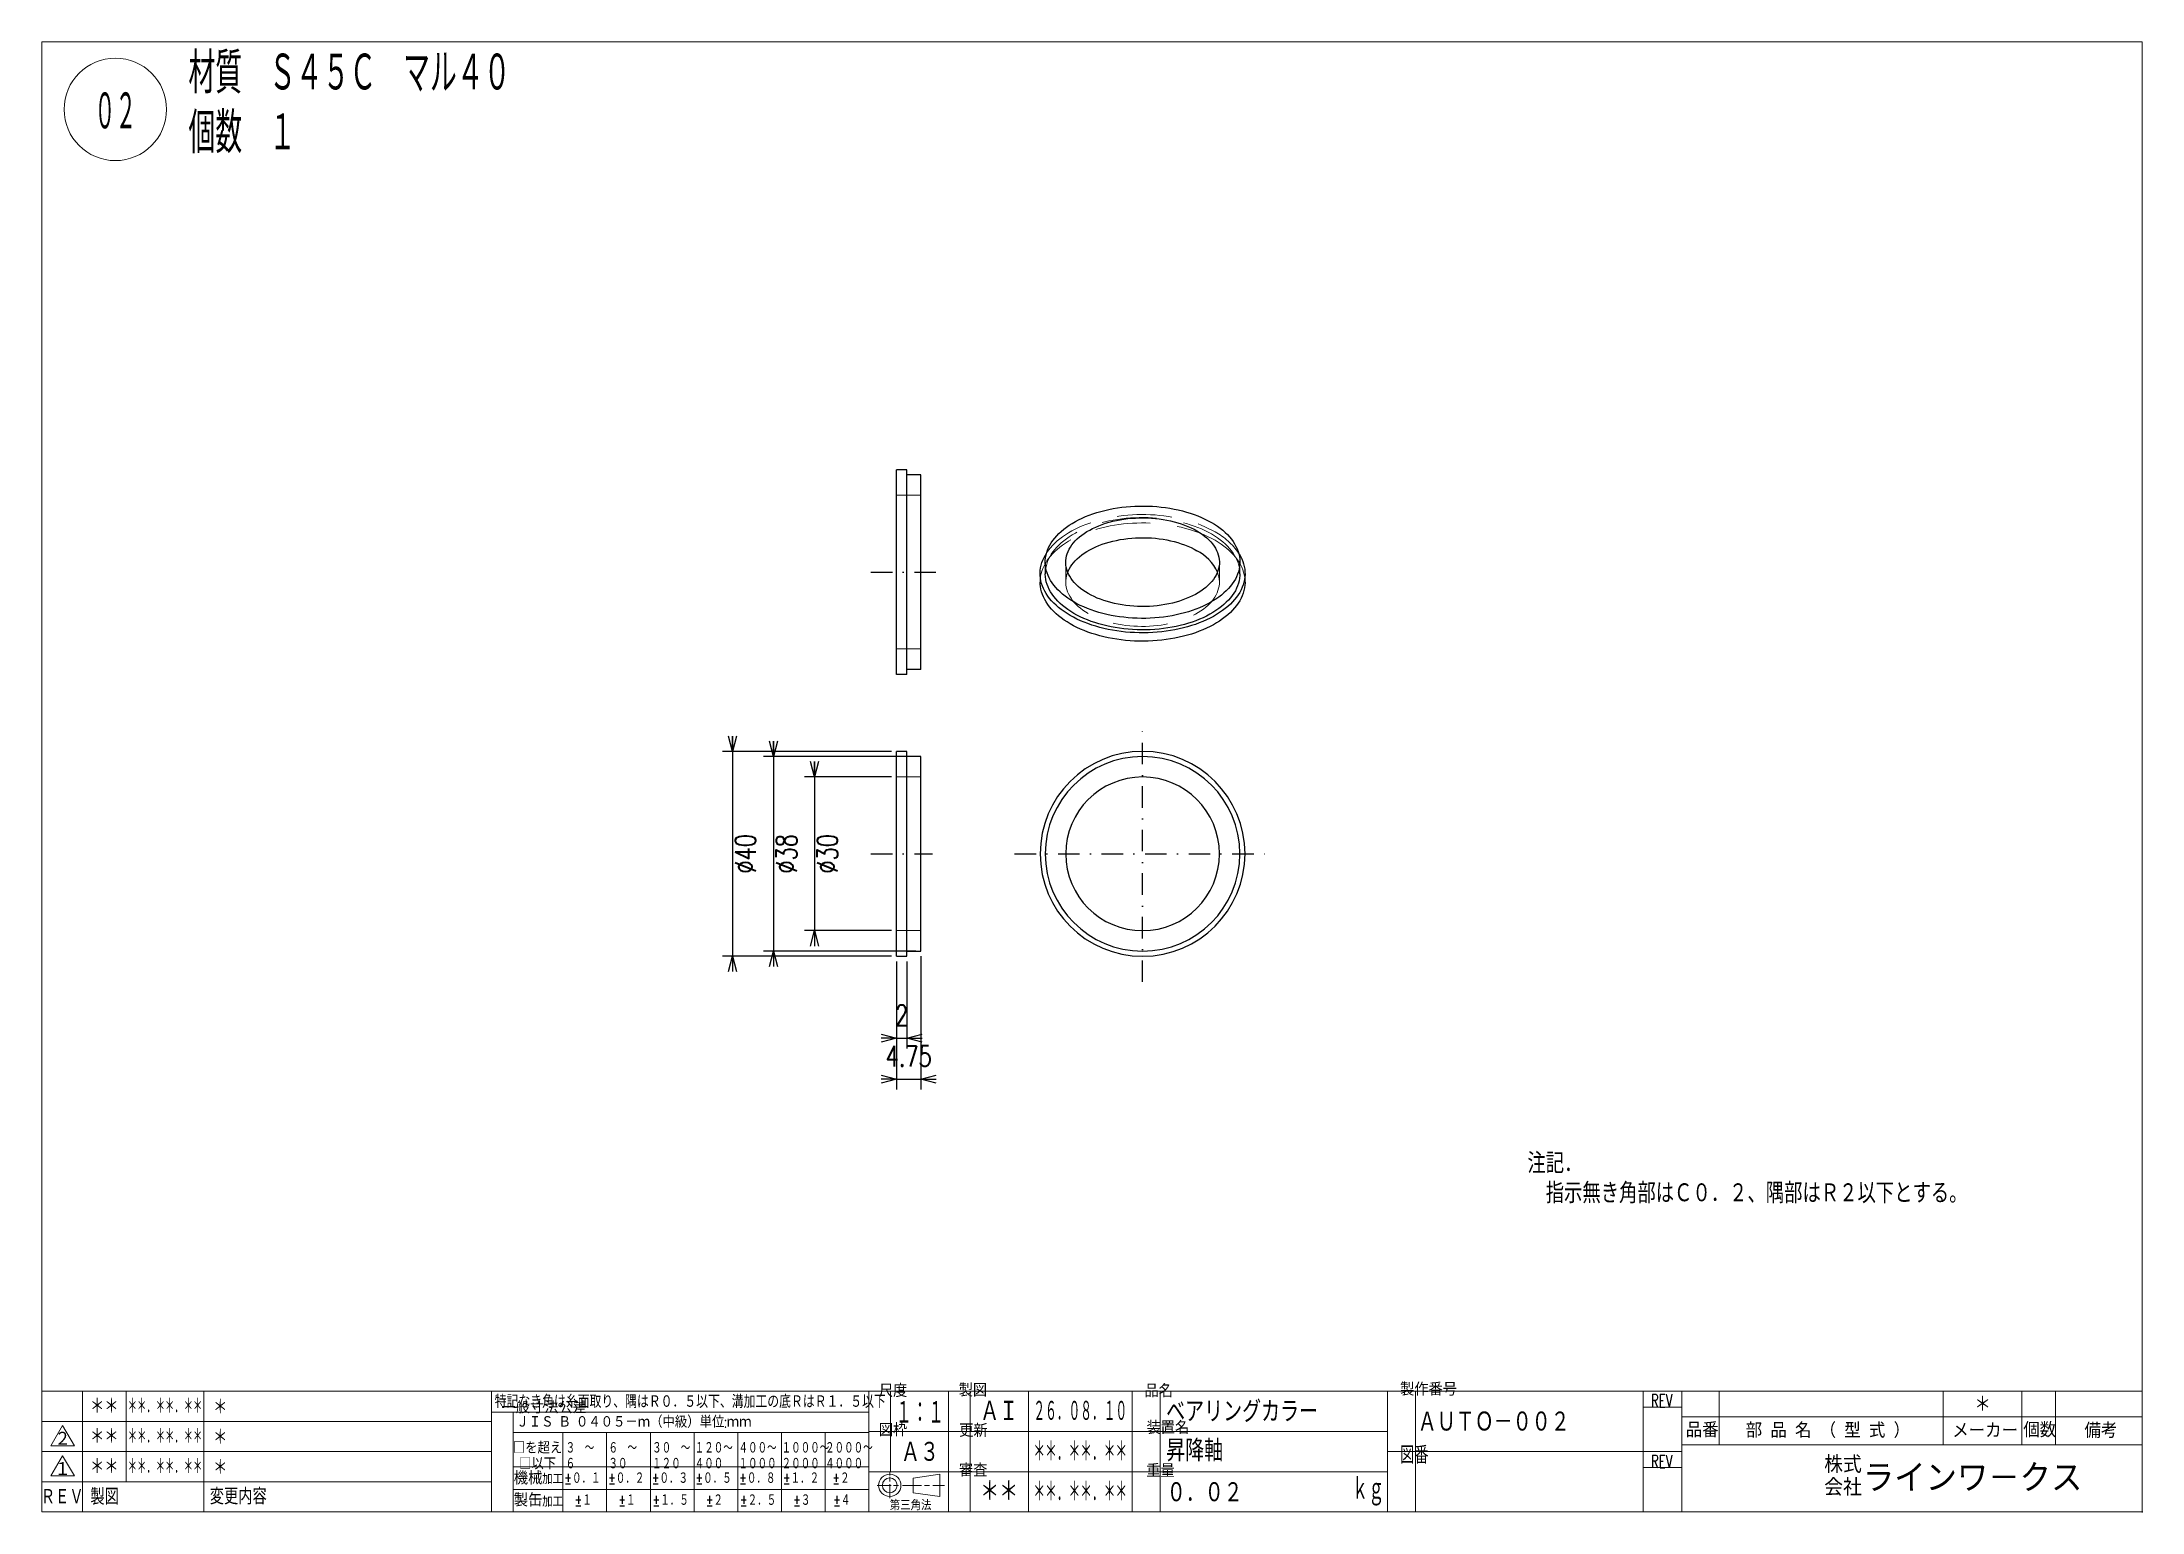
# Model space of a CAD drawing. Header units: millimetres. Extents: x 5 to 415, y 5 to 292.
import ezdxf

# ---------------------------------------------------------------- set-up
doc = ezdxf.new("R2010")
doc.units = ezdxf.units.MM
doc.header["$LTSCALE"] = 8.4
doc.linetypes.add('DASHDOT', pattern=[1, 0.5, -0.25, 0, -0.25])
doc.linetypes.add('HIDDEN', pattern=[1.905, 1.27, -0.635])
for name, color, linetype in [('1', 7, 'CONTINUOUS'), ('2', 7, 'CONTINUOUS'), ('254', 7, 'CONTINUOUS')]:
    doc.layers.add(name, color=color, linetype=linetype)
doc.styles.add('GMM001', font='txt.shx', dxfattribs={"bigfont": 'bigfont.shx'})
doc.styles.add('GMM003', font='txt.shx', dxfattribs={"width": 0.91125, "bigfont": 'bigfont.shx'})
doc.styles.add('GMM004', font='txt.shx', dxfattribs={"width": 0.666667, "bigfont": 'bigfont.shx'})
doc.styles.add('GMM007', font='txt.shx', dxfattribs={"width": 0.625, "bigfont": 'bigfont.shx'})
doc.styles.add('GMM008', font='txt.shx', dxfattribs={"width": 0.8, "bigfont": 'bigfont.shx'})
doc.styles.add('GMM009', font='txt.shx', dxfattribs={"width": 0.493827, "bigfont": 'bigfont.shx'})
doc.styles.add('GMM010', font='txt.shx', dxfattribs={"width": 0.7, "bigfont": 'bigfont.shx'})
doc.styles.add('GMM011', font='txt.shx', dxfattribs={"width": 0.95, "bigfont": 'bigfont.shx'})
doc.styles.add('GMM012', font='txt.shx', dxfattribs={"width": 1.066667, "bigfont": 'bigfont.shx'})
doc.styles.add('GMM014', font='txt.shx', dxfattribs={"width": 0.827273, "bigfont": 'bigfont.shx'})
doc.styles.add('GMM015', font='txt.shx', dxfattribs={"width": 0.411523, "bigfont": 'bigfont.shx'})
doc.styles.add('STANDARD1', font='TXT', dxfattribs={"bigfont": 'BIGFONT'})
doc.styles.add('VF001', font='txt.shx', dxfattribs={"width": 0.548697})
doc.styles.add('VF002', font='txt.shx', dxfattribs={"width": 0.428571})
doc.styles.add('VF003', font='txt.shx', dxfattribs={"width": 0.75})
doc.dimstyles.new('GEN001', dxfattribs={"dimtxt": 4, "dimasz": 3, "dimexe": 2, "dimexo": 1, "dimgap": 0.5, "dimtad": 3, "dimdsep": 46, "dimtxsty": 'VF003', "dimblk1": 'OPEN30', "dimblk2": 'OPEN30', "dimsah": 1, "dimcen": 1, "dimclrd": 3, "dimclre": 3, "dimclrt": 7, "dimazin": 3, "dimtfac": 1, "dimtmove": 0, "dimatfit": 3})
doc.dimstyles.new('GEN002', dxfattribs={"dimtxt": 4, "dimasz": 3, "dimexe": 2, "dimexo": 1, "dimgap": 0.5, "dimtad": 3, "dimdsep": 46, "dimtxsty": 'VF003', "dimblk1": 'OPEN30', "dimblk2": 'OPEN30', "dimsah": 1, "dimcen": 1, "dimclrd": 3, "dimclre": 3, "dimclrt": 7, "dimazin": 3, "dimtfac": 1, "dimtmove": 0, "dimatfit": 3})
doc.dimstyles.new('GEN003', dxfattribs={"dimtxt": 4, "dimasz": 3, "dimexe": 2, "dimexo": 1, "dimgap": 0.5, "dimtad": 3, "dimdsep": 46, "dimtxsty": 'VF003', "dimblk1": 'OPEN30', "dimblk2": 'OPEN30', "dimsah": 1, "dimcen": 1, "dimclrd": 3, "dimclre": 3, "dimclrt": 7, "dimazin": 3, "dimtfac": 1, "dimtmove": 0, "dimatfit": 3})
doc.dimstyles.new('GEN004', dxfattribs={"dimtxt": 4, "dimasz": 3, "dimexe": 2, "dimexo": 1, "dimgap": 0.5, "dimtad": 3, "dimdsep": 46, "dimtxsty": 'VF003', "dimblk1": 'OPEN30', "dimblk2": 'OPEN30', "dimsah": 1, "dimcen": 1, "dimclrd": 3, "dimclre": 3, "dimclrt": 7, "dimazin": 3, "dimtfac": 1, "dimtmove": 0, "dimatfit": 3})
doc.dimstyles.new('GEN005', dxfattribs={"dimtxt": 4, "dimasz": 3, "dimexe": 2, "dimexo": 1, "dimgap": 0.5, "dimtad": 3, "dimdsep": 46, "dimtxsty": 'VF003', "dimblk1": 'OPEN30', "dimblk2": 'OPEN30', "dimsah": 1, "dimcen": 1, "dimclrd": 3, "dimclre": 3, "dimclrt": 7, "dimazin": 3, "dimtfac": 1, "dimtmove": 0, "dimatfit": 3})

# ---------------------------------------------------------------- blocks, each defined once
blk = doc.blocks.new('BLOCK004')
at = {"layer": '2', "color": 7, "linetype": 'CONTINUOUS', "lineweight": 20}
for p, q in [((170.52, 12.75), (170.52, 12.12)), ((168.04, 10.2), (170.8, 10.2)), ((170.52, 11.88), (170.52, 10.97)), ((170.52, 10.45), (170.52, 7.67)), ((171.25, 10.2), (172.2, 10.2)), ((172.99, 10.2), (176.68, 10.2)), ((177.3, 10.2), (178.25, 10.2)), ((178.92, 10.2), (181.17, 10.2))]:
    blk.add_line(p, q, dxfattribs=at)
blk.add_lwpolyline([(175.06, 11.63), (180.26, 12.38), (180.26, 8.02), (175.06, 8.76)], close=True, dxfattribs=at)
for radius in [2.18, 1.44]:
    blk.add_circle((170.52, 10.2), radius, dxfattribs=at)
blk = doc.blocks.new('BLOCK005')
at = {"layer": '2', "color": 3, "linetype": 'CONTINUOUS', "lineweight": 9}
for p, q in [((92.76, 24.47), (166.44, 24.47)), ((96.97, 20.55), (166.44, 20.55)), ((106.7, 20.55), (106.7, 5)), ((115.24, 20.55), (115.24, 5)), ((123.77, 20.55), (123.77, 5)), ((132.3, 20.55), (132.3, 5)), ((140.84, 20.55), (140.84, 5)), ((149.37, 20.55), (149.37, 5)), ((157.9, 20.55), (157.9, 5)), ((96.97, 13.85), (106.7, 13.85)), ((106.7, 13.85), (115.24, 13.85)), ((115.24, 13.85), (123.77, 13.85)), ((123.77, 13.85), (132.3, 13.85)), ((132.3, 13.85), (140.84, 13.85)), ((140.84, 13.85), (149.37, 13.85)), ((149.37, 13.85), (157.9, 13.85)), ((157.9, 13.85), (166.44, 13.85)), ((96.97, 9.42), (106.7, 9.42)), ((106.7, 9.42), (115.24, 9.42)), ((115.24, 9.42), (123.77, 9.42)), ((123.77, 9.42), (132.3, 9.42)), ((132.3, 9.42), (140.84, 9.42)), ((140.84, 9.42), (149.37, 9.42)), ((149.37, 9.42), (157.9, 9.42)), ((157.9, 9.42), (166.44, 9.42))]:
    blk.add_line(p, q, dxfattribs=at)
at = {"layer": '2', "color": 1, "linetype": 'CONTINUOUS', "lineweight": 15}
blk.add_lwpolyline([(92.76, 5), (166.44, 5), (166.44, 28.59), (92.76, 28.59)], close=True, dxfattribs=at)
at = {"layer": '254', "color": 3, "linetype": 'CONTINUOUS', "lineweight": 9}
blk.add_line((96.97, 5), (96.97, 24.47), dxfattribs=at)
at = {"layer": '254', "color": 3, "lineweight": 9, "style": 'STANDARD1', "width": 1.0935}
blk.add_text('一般寸法公差', height=2.311, dxfattribs=at).set_placement((94.7, 24.26))
at = {"layer": '254', "color": 3, "lineweight": 9, "insert": (93.39, 26.56), "char_height": 2.5425, "attachment_point": 4, "line_spacing_factor": 0.8, "style": 'GMM014'}
blk.add_mtext('\\T1.000000;特記なき角は糸面取り、隅はＲ０．５以下、溝加工の底ＲはＲ１．５以下', dxfattribs=at)
at = {"layer": '254', "color": 7, "lineweight": 20, "line_spacing_factor": 0.8}
for s, insert, char_height, attachment_point, style in [('\\W0.950000;\\T1.000000;ＪＩＳ\\W0.475000;\\T1.000000; \\W0.950000;\\T1.000000;Ｂ\\W0.475000;\\T1.000000; \\W0.950000;\\T1.000000;０４０５－ｍ（中級）単位\\W0.475000;\\T1.000000;:\\W0.950000;\\T1.000000;ｍｍ', (97.62, 22.59), 2.31134, 4, 'GMM011'), ('{\\T1.000000;□を超え}\\P{\\T1.000000;□以下}', (101.75, 18.7), 2.3113, 2, 'GMM011'), ('{\\T1.000000;３\u3000～}\\P{\\T1.000000;６}', (107.24, 18.7), 2.3113, 1, 'GMM010'), ('{\\T1.000000;６\u3000～}\\P{\\T1.000000;３０}', (115.59, 18.7), 2.3113, 1, 'GMM010'), ('{\\T1.000000;３０\u3000～}\\P{\\T1.000000;１２０}', (124.12, 18.7), 2.3113, 1, 'GMM010'), ('{\\T1.000000;１２０～}\\P{\\T1.000000;４００}', (132.43, 18.7), 2.3113, 1, 'GMM010'), ('{\\T1.000000;４００～}\\P{\\T1.000000;１０００}', (140.98, 18.7), 2.3113, 1, 'GMM010'), ('{\\T1.000000;１０００～}\\P{\\T1.000000;２０００}', (149.4, 18.7), 2.3113, 1, 'GMM010'), ('{\\T1.000000;２０００～}\\P{\\T1.000000;４０００}', (157.88, 18.7), 2.3113, 1, 'GMM010'), ('\\T1.000000;機械', (99.9, 11.63), 2.5425, 5, 'GMM001'), ('\\T1.000000;加工', (104.68, 11.34), 1.7335, 5, 'GMM012'), ('%%p\\T1.000000;０．１', (110.51, 11.63), 2.3113, 5, 'GMM010'), ('%%p\\T1.000000;０．２', (119.05, 11.63), 2.3113, 5, 'GMM010'), ('%%p\\T1.000000;０．３', (127.58, 11.63), 2.3113, 5, 'GMM010'), ('%%p\\T1.000000;０．５', (136.11, 11.63), 2.3113, 5, 'GMM010'), ('%%p\\T1.000000;０．８', (144.65, 11.63), 2.3113, 5, 'GMM010'), ('%%p\\T1.000000;１．２', (153.18, 11.63), 2.3113, 5, 'GMM010'), ('%%p\\T1.000000;２', (160.98, 11.63), 2.3113, 5, 'GMM010'), ('\\T1.000000;製缶', (99.9, 7.34), 2.5425, 5, 'GMM001'), ('%%p\\T1.000000;１', (110.66, 7.34), 2.3113, 5, 'GMM010'), ('%%p\\T1.000000;１', (119.2, 7.34), 2.3113, 5, 'GMM010'), ('%%p\\T1.000000;１．５', (127.73, 7.34), 2.3113, 5, 'GMM010'), ('%%p\\T1.000000;２', (136.26, 7.34), 2.3113, 5, 'GMM010'), ('%%p\\T1.000000;２．５', (144.8, 7.34), 2.3113, 5, 'GMM010'), ('%%p\\T1.000000;３', (153.33, 7.34), 2.3113, 5, 'GMM010'), ('%%p\\T1.000000;４', (161.13, 7.34), 2.3113, 5, 'GMM010'), ('\\T1.000000;加工', (104.68, 6.91), 1.7335, 5, 'GMM012')]:
    blk.add_mtext(s, dxfattribs=dict(at, insert=insert, char_height=char_height, attachment_point=attachment_point, style=style))
blk = doc.blocks.new('BLOCK006')
at = {"layer": '254', "color": 1, "linetype": 'CONTINUOUS', "lineweight": 15}
for p, q in [((9.02, 15.97), (6.7, 12.03)), ((9.02, 15.97), (11.33, 12.03)), ((11.33, 12.03), (6.7, 12.03))]:
    blk.add_line(p, q, dxfattribs=at)
at = {"layer": '254', "color": 7, "lineweight": 20, "insert": (9.02, 13.39), "char_height": 2.8434, "attachment_point": 5, "line_spacing_factor": 0.8, "style": 'GMM001'}
blk.add_mtext('\\T1.000000;１', dxfattribs=at)
blk = doc.blocks.new('BLOCK007')
at = {"layer": '254', "color": 1, "linetype": 'CONTINUOUS', "lineweight": 15}
for p, q in [((9.02, 21.86), (6.7, 17.93)), ((9.02, 21.86), (11.33, 17.93)), ((11.33, 17.93), (6.7, 17.93))]:
    blk.add_line(p, q, dxfattribs=at)
at = {"layer": '254', "color": 7, "lineweight": 20, "insert": (9.02, 19.29), "char_height": 2.8434, "attachment_point": 5, "line_spacing_factor": 0.8, "style": 'GMM001'}
blk.add_mtext('\\T1.000000;２', dxfattribs=at)
blk = doc.blocks.new('_OPEN30')
at = {"color": 0, "linetype": 'BYBLOCK'}
blk.add_line((0, 0), (-1, 0), dxfattribs=at)
blk.add_lwpolyline([(-1, 0.26), (0, 0), (-1, -0.26)], dxfattribs=at)
blk = doc.blocks.new('*D1')
at = {"color": 3}
for p, q in [((171.84, 112.5), (171.84, 95.5)), ((173.84, 112.5), (173.84, 95.5)), ((171.84, 97.5), (173.84, 97.5))]:
    blk.add_line(p, q, dxfattribs=at)
at = {"layer": 'Defpoints'}
for p in [(171.84, 113.5), (173.84, 113.5), (171.84, 97.5)]:
    blk.add_point(p, dxfattribs=at)
at = {"layer": '1', "color": 3, "xscale": 3, "yscale": 3}
blk.add_blockref('_OPEN30', (171.84, 97.5), dxfattribs=at)
at = {"layer": '1', "color": 3, "xscale": 3, "yscale": 3, "rotation": 180}
blk.add_blockref('_OPEN30', (173.84, 97.5), dxfattribs=at)
at = {"layer": '1', "color": 7, "insert": (172.84, 102), "char_height": 4, "attachment_point": 5, "style": 'VF003'}
blk.add_mtext('2', dxfattribs=at)
blk = doc.blocks.new('*D2')
at = {"color": 3}
for p, q in [((171.84, 112.5), (171.84, 87.5)), ((176.59, 113.5), (176.59, 87.5)), ((171.84, 89.5), (176.59, 89.5))]:
    blk.add_line(p, q, dxfattribs=at)
at = {"layer": 'Defpoints'}
for p in [(171.84, 113.5), (176.59, 114.5), (171.84, 89.5)]:
    blk.add_point(p, dxfattribs=at)
at = {"layer": '1', "color": 3, "xscale": 3, "yscale": 3}
blk.add_blockref('_OPEN30', (171.84, 89.5), dxfattribs=at)
at = {"layer": '1', "color": 3, "xscale": 3, "yscale": 3, "rotation": 180}
blk.add_blockref('_OPEN30', (176.59, 89.5), dxfattribs=at)
at = {"layer": '1', "color": 7, "insert": (174.22, 94), "char_height": 4, "attachment_point": 5, "style": 'VF003'}
blk.add_mtext('4.75', dxfattribs=at)
blk = doc.blocks.new('*D3')
at = {"color": 3}
for p, q in [((170.84, 148.5), (153.84, 148.5)), ((155.84, 151.5), (155.84, 115.5)), ((170.84, 118.5), (153.84, 118.5))]:
    blk.add_line(p, q, dxfattribs=at)
at = {"layer": 'Defpoints'}
for p in [(155.84, 148.5), (171.84, 148.5), (171.84, 118.5)]:
    blk.add_point(p, dxfattribs=at)
at = {"layer": '1', "color": 3, "xscale": 3, "yscale": 3}
for p, rotation in [((155.84, 148.5), 270), ((155.84, 118.5), 90)]:
    blk.add_blockref('_OPEN30', p, dxfattribs=dict(at, rotation=rotation))
at = {"layer": '1', "color": 7, "insert": (158.34, 133.5), "char_height": 4, "attachment_point": 5, "rotation": 90, "style": 'VF003'}
blk.add_mtext('%%c30', dxfattribs=at)
blk = doc.blocks.new('*D4')
at = {"color": 3}
for p, q in [((175.59, 152.5), (145.84, 152.5)), ((147.84, 155.5), (147.84, 111.5)), ((175.59, 114.5), (145.84, 114.5))]:
    blk.add_line(p, q, dxfattribs=at)
at = {"layer": 'Defpoints'}
for p in [(147.84, 152.5), (176.59, 152.5), (176.59, 114.5)]:
    blk.add_point(p, dxfattribs=at)
at = {"layer": '1', "color": 3, "xscale": 3, "yscale": 3}
for p, rotation in [((147.84, 152.5), 270), ((147.84, 114.5), 90)]:
    blk.add_blockref('_OPEN30', p, dxfattribs=dict(at, rotation=rotation))
at = {"layer": '1', "color": 7, "insert": (150.34, 133.5), "char_height": 4, "attachment_point": 5, "rotation": 90, "style": 'VF003'}
blk.add_mtext('%%c38', dxfattribs=at)
blk = doc.blocks.new('*D5')
at = {"color": 3}
for p, q in [((139.84, 156.5), (139.84, 110.5)), ((170.84, 153.5), (137.84, 153.5)), ((170.84, 113.5), (137.84, 113.5))]:
    blk.add_line(p, q, dxfattribs=at)
at = {"layer": 'Defpoints'}
for p in [(139.84, 153.5), (171.84, 153.5), (171.84, 113.5)]:
    blk.add_point(p, dxfattribs=at)
at = {"layer": '1', "color": 3, "xscale": 3, "yscale": 3}
for p, rotation in [((139.84, 153.5), 270), ((139.84, 113.5), 90)]:
    blk.add_blockref('_OPEN30', p, dxfattribs=dict(at, rotation=rotation))
at = {"layer": '1', "color": 7, "insert": (142.34, 133.5), "char_height": 4, "attachment_point": 5, "rotation": 90, "style": 'VF003'}
blk.add_mtext('%%c40', dxfattribs=at)

msp = doc.modelspace()

# ---------------------------------------------------------------- linework, layer by layer
at = {"color": 7, "linetype": 'Continuous', "lineweight": 25}
for p, q in [((173.841, 208.5), (171.841, 208.5)), ((171.841, 168.5), (171.841, 208.5)), ((173.841, 168.5), (173.841, 208.5)), ((176.591, 207.5), (173.841, 207.5)), ((176.591, 169.5), (176.591, 207.5)), ((200.875, 190.439), (200.875, 188.194)), ((238.875, 188.194), (238.875, 190.439)), ((199.875, 188.194), (199.875, 186.561)), ((239.875, 186.561), (239.875, 188.194)), ((173.841, 168.5), (171.841, 168.5)), ((176.591, 169.5), (173.841, 169.5)), ((173.841, 153.5), (171.841, 153.5)), ((171.841, 133.5), (171.841, 153.5)), ((173.841, 133.5), (173.841, 153.5)), ((176.591, 152.5), (173.841, 152.5)), ((176.591, 133.5), (176.591, 152.5)), ((171.841, 113.5), (171.841, 133.5)), ((173.841, 113.5), (173.841, 133.5)), ((176.591, 114.5), (176.591, 133.5)), ((171.841, 113.5), (173.841, 113.5)), ((173.841, 114.5), (176.591, 114.5))]:
    msp.add_line(p, q, dxfattribs=at)
at = {"color": 7, "linetype": 'HIDDEN', "lineweight": 18}
for p, q in [((176.591, 203.5), (171.841, 203.5)), ((204.875, 190.439), (204.875, 186.561)), ((234.875, 186.561), (234.875, 190.439)), ((176.591, 173.5), (171.841, 173.5)), ((176.591, 148.5), (171.841, 148.5)), ((171.841, 118.5), (176.591, 118.5))]:
    msp.add_line(p, q, dxfattribs=at)
at = {"color": 3, "linetype": 'DASHDOT'}
for p, q in [((166.841, 188.5), (181.591, 188.5)), ((219.875, 108.5), (219.875, 158.5)), ((166.841, 133.5), (178.841, 133.5)), ((194.875, 133.5), (244.875, 133.5))]:
    msp.add_line(p, q, dxfattribs=at)
at = {"color": 7, "linetype": 'Continuous', "lineweight": 25, "flags": 128}
for points in [[(206.44, 182.683), (205.842, 183.044), (205.274, 183.421), (204.736, 183.812), (204.229, 184.216), (203.754, 184.634), (203.313, 185.064), (202.907, 185.504), (202.535, 185.955), (202.2, 186.415), (201.901, 186.884), (201.639, 187.36), (201.415, 187.842), (201.23, 188.33), (201.083, 188.822), (200.975, 189.318), (200.906, 189.815), (200.876, 190.314), (200.886, 190.814), (200.935, 191.312), (201.024, 191.809), (201.151, 192.303), (201.318, 192.793), (201.522, 193.278), (201.765, 193.757), (202.046, 194.23), (202.363, 194.694), (202.717, 195.15), (203.106, 195.596), (203.53, 196.031), (203.988, 196.455), (204.478, 196.866), (205.001, 197.264), (205.554, 197.648), (206.138, 198.017), (206.749, 198.37), (207.388, 198.706), (208.053, 199.026), (208.742, 199.328), (209.454, 199.611), (210.188, 199.875), (210.942, 200.12), (211.715, 200.345), (212.504, 200.549), (213.309, 200.732), (214.127, 200.894), (214.957, 201.034), (215.798, 201.152), (216.647, 201.248), (217.502, 201.322), (218.363, 201.373), (219.226, 201.401), (220.091, 201.407), (220.956, 201.39), (221.818, 201.35), (222.676, 201.288), (223.529, 201.203), (224.374, 201.096), (225.209, 200.967), (226.034, 200.816), (226.845, 200.643), (227.642, 200.449), (228.424, 200.235), (229.187, 200), (229.931, 199.745), (230.655, 199.472), (231.355, 199.179), (232.033, 198.868), (232.685, 198.54), (233.31, 198.195)], [(209.268, 184.316), (208.736, 184.64), (208.234, 184.978), (207.762, 185.331), (207.323, 185.698), (206.917, 186.077), (206.545, 186.468), (206.209, 186.87), (205.909, 187.281), (205.645, 187.7), (205.42, 188.126), (205.233, 188.559), (205.085, 188.997), (204.976, 189.438), (204.906, 189.882), (204.876, 190.328), (204.886, 190.774), (204.936, 191.219), (205.025, 191.662), (205.154, 192.101), (205.322, 192.537), (205.528, 192.966), (205.772, 193.389), (206.054, 193.804), (206.372, 194.211), (206.727, 194.607), (207.116, 194.992), (207.539, 195.365), (207.994, 195.725), (208.481, 196.072), (208.999, 196.403), (209.545, 196.718), (210.119, 197.017), (210.718, 197.298), (211.342, 197.561), (211.988, 197.805), (212.655, 198.03), (213.342, 198.234), (214.046, 198.418), (214.765, 198.581), (215.498, 198.722), (216.242, 198.841), (216.996, 198.938), (217.758, 199.012), (218.525, 199.063), (219.296, 199.092), (220.068, 199.098), (220.84, 199.081), (221.609, 199.041), (222.374, 198.978), (223.132, 198.892), (223.882, 198.784), (224.62, 198.654), (225.347, 198.502), (226.058, 198.329), (226.754, 198.134), (227.431, 197.92), (228.088, 197.685), (228.723, 197.432), (229.335, 197.159), (229.922, 196.869), (230.482, 196.562)], [(233.31, 198.195), (233.908, 197.834), (234.476, 197.458), (235.014, 197.067), (235.521, 196.662), (235.996, 196.245), (236.437, 195.815), (236.843, 195.374), (237.215, 194.923), (237.55, 194.463), (237.849, 193.995), (238.111, 193.519), (238.335, 193.036), (238.52, 192.549), (238.667, 192.056), (238.775, 191.561), (238.844, 191.063), (238.874, 190.564), (238.864, 190.065), (238.815, 189.566), (238.726, 189.07), (238.599, 188.576), (238.432, 188.086), (238.228, 187.6), (237.985, 187.121), (237.704, 186.649), (237.387, 186.184), (237.033, 185.729), (236.644, 185.283), (236.22, 184.847), (235.762, 184.424), (235.272, 184.012), (234.749, 183.615), (234.196, 183.231), (233.612, 182.862), (233.001, 182.509), (232.362, 182.172), (231.697, 181.853), (231.008, 181.551), (230.296, 181.268), (229.562, 181.003), (228.808, 180.759), (228.035, 180.534), (227.246, 180.33), (226.441, 180.147), (225.623, 179.985), (224.793, 179.845), (223.952, 179.726), (223.103, 179.63), (222.248, 179.557), (221.387, 179.506), (220.524, 179.477), (219.659, 179.472), (218.794, 179.489), (217.932, 179.528), (217.074, 179.591), (216.221, 179.676), (215.376, 179.783), (214.541, 179.912), (213.716, 180.063), (212.905, 180.236), (212.108, 180.429), (211.326, 180.644), (210.563, 180.879), (209.819, 181.133), (209.095, 181.407), (208.395, 181.7), (207.717, 182.01), (207.065, 182.338), (206.44, 182.683)], [(205.256, 188.5), (205.322, 188.658), (205.528, 189.088), (205.772, 189.511), (206.054, 189.926), (206.372, 190.332), (206.727, 190.728), (207.116, 191.114), (207.539, 191.487), (207.994, 191.847), (208.481, 192.193), (208.999, 192.524), (209.545, 192.839), (210.119, 193.138), (210.718, 193.419), (211.342, 193.682), (211.988, 193.926), (212.655, 194.151), (213.342, 194.356), (214.046, 194.539), (214.765, 194.702), (215.498, 194.843), (216.242, 194.962), (216.996, 195.059), (217.758, 195.133), (218.525, 195.185), (219.296, 195.214), (220.068, 195.219), (220.84, 195.202), (221.609, 195.162), (222.374, 195.099), (223.132, 195.013), (223.882, 194.905), (224.62, 194.775), (225.347, 194.623), (226.058, 194.45), (226.754, 194.256), (227.431, 194.041), (228.088, 193.807), (228.723, 193.553), (229.335, 193.281), (229.922, 192.991), (230.482, 192.684)], [(230.482, 196.562), (231.014, 196.239), (231.516, 195.9), (231.988, 195.547), (232.427, 195.18), (232.833, 194.801), (233.205, 194.41), (233.541, 194.009), (233.841, 193.598), (234.105, 193.179), (234.33, 192.752), (234.517, 192.32), (234.665, 191.882), (234.774, 191.44), (234.844, 190.996), (234.874, 190.551), (234.864, 190.105), (234.814, 189.66), (234.725, 189.217), (234.596, 188.777), (234.428, 188.342), (234.222, 187.912), (233.978, 187.489), (233.696, 187.074), (233.378, 186.668), (233.023, 186.272), (232.634, 185.886), (232.211, 185.513), (231.756, 185.153), (231.269, 184.807), (230.751, 184.476), (230.205, 184.161), (229.631, 183.862), (229.032, 183.581), (228.408, 183.318), (227.762, 183.074), (227.095, 182.849), (226.408, 182.644), (225.704, 182.461), (224.985, 182.298), (224.252, 182.157), (223.508, 182.038), (222.754, 181.941), (221.992, 181.867), (221.225, 181.815), (220.454, 181.786), (219.682, 181.781), (218.91, 181.798), (218.141, 181.838), (217.376, 181.901), (216.618, 181.987), (215.868, 182.095), (215.13, 182.225), (214.403, 182.377), (213.692, 182.55), (212.996, 182.744), (212.319, 182.959), (211.662, 183.193), (211.027, 183.447), (210.415, 183.719), (209.828, 184.009), (209.268, 184.316)], [(205.733, 180.03), (205.121, 180.399), (204.538, 180.783), (203.986, 181.182), (203.464, 181.595), (202.974, 182.02), (202.518, 182.458), (202.095, 182.907), (201.708, 183.366), (201.355, 183.834), (201.039, 184.312), (200.76, 184.796), (200.519, 185.288), (200.315, 185.785), (200.15, 186.287), (200.023, 186.792), (199.935, 187.301), (199.886, 187.811), (199.876, 188.322), (199.906, 188.832), (199.974, 189.341), (200.081, 189.848), (200.228, 190.352), (200.412, 190.852), (200.635, 191.346), (200.895, 191.834), (201.124, 192.211)], [(238.626, 192.211), (238.711, 192.076), (238.99, 191.591), (239.231, 191.1), (239.435, 190.603), (239.6, 190.101), (239.727, 189.595), (239.815, 189.087), (239.864, 188.577), (239.874, 188.066), (239.844, 187.556), (239.776, 187.046), (239.669, 186.539), (239.522, 186.035), (239.338, 185.536), (239.115, 185.041), (238.855, 184.553), (238.557, 184.072), (238.223, 183.599), (237.853, 183.135), (237.448, 182.681), (237.008, 182.238), (236.535, 181.806), (236.029, 181.387), (235.492, 180.981), (234.924, 180.589), (234.327, 180.212), (233.701, 179.851), (233.048, 179.506), (232.369, 179.178), (231.666, 178.868), (230.94, 178.576), (230.193, 178.303), (229.425, 178.049), (228.638, 177.815), (227.834, 177.602), (227.015, 177.409), (226.181, 177.237), (225.336, 177.087), (224.479, 176.958), (223.614, 176.852), (222.741, 176.767), (221.863, 176.705), (220.981, 176.666), (220.096, 176.649), (219.211, 176.654), (218.328, 176.683), (217.447, 176.733), (216.572, 176.807), (215.702, 176.902), (214.841, 177.02), (213.99, 177.159), (213.15, 177.32), (212.324, 177.503), (211.512, 177.706), (210.716, 177.93), (209.939, 178.174), (209.181, 178.437), (208.444, 178.72), (207.729, 179.021), (207.038, 179.34), (206.372, 179.677), (205.733, 180.03)], [(205.733, 178.397), (205.121, 178.766), (204.538, 179.15), (203.986, 179.549), (203.464, 179.962), (202.974, 180.387), (202.518, 180.825), (202.095, 181.274), (201.708, 181.733), (201.355, 182.201), (201.039, 182.679), (200.76, 183.163), (200.519, 183.655), (200.315, 184.152), (200.15, 184.654), (200.023, 185.159), (199.935, 185.668), (199.886, 186.178), (199.875, 186.561)], [(206.44, 180.438), (205.842, 180.799), (205.274, 181.175), (204.736, 181.566), (204.229, 181.971), (203.754, 182.388), (203.313, 182.818), (202.907, 183.259), (202.535, 183.71), (202.2, 184.17), (201.901, 184.639), (201.639, 185.115), (201.415, 185.597), (201.23, 186.085), (201.083, 186.577), (200.975, 187.072), (200.906, 187.57), (200.876, 188.069), (200.875, 188.194)], [(239.875, 186.561), (239.874, 186.433), (239.844, 185.922), (239.776, 185.413), (239.669, 184.906), (239.522, 184.402), (239.338, 183.903), (239.115, 183.408), (238.855, 182.92), (238.557, 182.439), (238.223, 181.966), (237.853, 181.502), (237.448, 181.048), (237.008, 180.604), (236.535, 180.173), (236.029, 179.754), (235.492, 179.348), (234.924, 178.956), (234.327, 178.579), (233.701, 178.218), (233.048, 177.873), (232.369, 177.545), (231.666, 177.235), (230.94, 176.943), (230.193, 176.67), (229.425, 176.416), (228.638, 176.182), (227.834, 175.969), (227.015, 175.776), (226.181, 175.604), (225.336, 175.454), (224.479, 175.325), (223.614, 175.219), (222.741, 175.134), (221.863, 175.072), (220.981, 175.033), (220.096, 175.016), (219.211, 175.021), (218.328, 175.05), (217.447, 175.1), (216.572, 175.174), (215.702, 175.269), (214.841, 175.387), (213.99, 175.526), (213.15, 175.687), (212.324, 175.87), (211.512, 176.073), (210.716, 176.297), (209.939, 176.541), (209.181, 176.804), (208.444, 177.087), (207.729, 177.388), (207.038, 177.707), (206.372, 178.044), (205.733, 178.397)], [(238.875, 188.194), (238.864, 187.819), (238.815, 187.321), (238.726, 186.824), (238.599, 186.33), (238.432, 185.84), (238.228, 185.355), (237.985, 184.876), (237.704, 184.403), (237.387, 183.939), (237.033, 183.483), (236.644, 183.037), (236.22, 182.602), (235.762, 182.178), (235.272, 181.767), (234.749, 181.369), (234.196, 180.985), (233.612, 180.616), (233.001, 180.263), (232.362, 179.927), (231.697, 179.607), (231.008, 179.305), (230.296, 179.022), (229.562, 178.758), (228.808, 178.513), (228.035, 178.288), (227.246, 178.084), (226.441, 177.901), (225.623, 177.739), (224.793, 177.599), (223.952, 177.481), (223.103, 177.385), (222.248, 177.311), (221.387, 177.26), (220.524, 177.232), (219.659, 177.226), (218.794, 177.243), (217.932, 177.283), (217.074, 177.345), (216.221, 177.43), (215.376, 177.537), (214.541, 177.666), (213.716, 177.818), (212.905, 177.99), (212.108, 178.184), (211.326, 178.398), (210.563, 178.633), (209.819, 178.888), (209.095, 179.161), (208.395, 179.454), (207.717, 179.765), (207.065, 180.093), (206.44, 180.438)]]:
    msp.add_lwpolyline(points, dxfattribs=at)
at = {"color": 7, "linetype": 'HIDDEN', "lineweight": 18, "flags": 128}
for points in [[(199.875, 186.561), (199.876, 186.688), (199.906, 187.199), (199.974, 187.708), (200.081, 188.215), (200.228, 188.719), (200.412, 189.219), (200.635, 189.713), (200.895, 190.201), (201.193, 190.682), (201.527, 191.155), (201.897, 191.619), (202.302, 192.074), (202.742, 192.517), (203.215, 192.949), (203.721, 193.368), (204.258, 193.774), (204.826, 194.165), (205.423, 194.542), (206.049, 194.903), (206.702, 195.248), (207.381, 195.576), (208.084, 195.886), (208.81, 196.178), (209.557, 196.452), (210.325, 196.705), (211.112, 196.939), (211.916, 197.153), (212.735, 197.346), (213.569, 197.517), (214.414, 197.668), (215.271, 197.796), (216.136, 197.903), (217.009, 197.987), (217.887, 198.049), (218.769, 198.089), (219.654, 198.106), (220.539, 198.1), (221.422, 198.072), (222.303, 198.021), (223.178, 197.948), (224.048, 197.852), (224.909, 197.735), (225.76, 197.595), (226.6, 197.434), (227.426, 197.252), (228.238, 197.049), (229.034, 196.825), (229.811, 196.581), (230.569, 196.317), (231.306, 196.035), (232.021, 195.734), (232.712, 195.414), (233.378, 195.078), (234.017, 194.725)], [(200.875, 188.194), (200.886, 188.568), (200.935, 189.067), (201.024, 189.564), (201.151, 190.057), (201.318, 190.547), (201.522, 191.033), (201.765, 191.512), (202.046, 191.984), (202.363, 192.449), (202.717, 192.905), (203.106, 193.351), (203.53, 193.786), (203.988, 194.209), (204.478, 194.621), (205.001, 195.019), (205.554, 195.402), (206.138, 195.771), (206.749, 196.124), (207.388, 196.461), (208.053, 196.78), (208.742, 197.082), (209.454, 197.365), (210.188, 197.63), (210.942, 197.874), (211.715, 198.099), (212.504, 198.303), (213.309, 198.486), (214.127, 198.648), (214.957, 198.789), (215.798, 198.907), (216.647, 199.003), (217.502, 199.076), (218.363, 199.127), (219.226, 199.156), (220.091, 199.162), (220.956, 199.145), (221.818, 199.105), (222.676, 199.042), (223.529, 198.958), (224.374, 198.85), (225.209, 198.721), (226.034, 198.57), (226.845, 198.398), (227.642, 198.204), (228.424, 197.989), (229.187, 197.755), (229.931, 197.5), (230.655, 197.226), (231.355, 196.934), (232.033, 196.623), (232.685, 196.295), (233.31, 195.95)], [(201.124, 192.211), (201.193, 192.316), (201.527, 192.789), (201.897, 193.253), (202.302, 193.707), (202.742, 194.15), (203.215, 194.582), (203.721, 195.001), (204.258, 195.407), (204.826, 195.798), (205.423, 196.175), (206.049, 196.536), (206.702, 196.881), (207.381, 197.209), (208.084, 197.519), (208.81, 197.811), (209.557, 198.085), (210.325, 198.338), (211.112, 198.572), (211.916, 198.786), (212.735, 198.979), (213.569, 199.151), (214.414, 199.301), (215.271, 199.429), (216.136, 199.536), (217.009, 199.62), (217.887, 199.682), (218.769, 199.722), (219.654, 199.739), (220.539, 199.733), (221.422, 199.705), (222.303, 199.654), (223.178, 199.581), (224.048, 199.485), (224.909, 199.368), (225.76, 199.228), (226.6, 199.067), (227.426, 198.885), (228.238, 198.682), (229.034, 198.458), (229.811, 198.214), (230.569, 197.95), (231.306, 197.668), (232.021, 197.367), (232.712, 197.047), (233.378, 196.711), (234.017, 196.358)], [(233.31, 195.95), (233.908, 195.589), (234.476, 195.212), (235.014, 194.821), (235.521, 194.417), (235.996, 193.999), (236.437, 193.57), (236.843, 193.129), (237.215, 192.678), (237.55, 192.218), (237.849, 191.749), (238.111, 191.273), (238.335, 190.791), (238.52, 190.303), (238.667, 189.811), (238.775, 189.315), (238.844, 188.818), (238.874, 188.319), (238.875, 188.194)], [(234.017, 194.725), (234.629, 194.356), (235.212, 193.971), (235.764, 193.572), (236.286, 193.16), (236.776, 192.734), (237.232, 192.297), (237.655, 191.848), (238.042, 191.389), (238.395, 190.92), (238.711, 190.443), (238.99, 189.958), (239.231, 189.467), (239.435, 188.97), (239.6, 188.468), (239.727, 187.962), (239.815, 187.454), (239.864, 186.944), (239.875, 186.561)], [(209.268, 180.438), (208.736, 180.761), (208.234, 181.1), (207.762, 181.453), (207.323, 181.82), (206.917, 182.199), (206.545, 182.59), (206.209, 182.991), (205.909, 183.402), (205.645, 183.821), (205.42, 184.248), (205.233, 184.68), (205.085, 185.118), (204.976, 185.56), (204.906, 186.004), (204.876, 186.449), (204.886, 186.895), (204.936, 187.34), (205.025, 187.783), (205.154, 188.223), (205.256, 188.5)], [(234.494, 188.5), (234.517, 188.441), (234.665, 188.003), (234.774, 187.562), (234.844, 187.118), (234.874, 186.672), (234.864, 186.226), (234.814, 185.781), (234.725, 185.338), (234.596, 184.899), (234.428, 184.463), (234.222, 184.034), (233.978, 183.611), (233.696, 183.196), (233.378, 182.789), (233.023, 182.393), (232.634, 182.008), (232.211, 181.635), (231.756, 181.275), (231.269, 180.928), (230.751, 180.597), (230.205, 180.282), (229.631, 179.983), (229.032, 179.702), (228.408, 179.439), (227.762, 179.195), (227.095, 178.97), (226.408, 178.766), (225.704, 178.582), (224.985, 178.419), (224.252, 178.278), (223.508, 178.159), (222.754, 178.062), (221.992, 177.988), (221.225, 177.937), (220.454, 177.908), (219.682, 177.902), (218.91, 177.919), (218.141, 177.959), (217.376, 178.022), (216.618, 178.108), (215.868, 178.216), (215.13, 178.346), (214.403, 178.498), (213.692, 178.671), (212.996, 178.866), (212.319, 179.08), (211.662, 179.315), (211.027, 179.568), (210.415, 179.841), (209.828, 180.131), (209.268, 180.438)]]:
    msp.add_lwpolyline(points, dxfattribs=at)
at = {"color": 7, "linetype": 'HIDDEN', "lineweight": 18}
msp.add_arc((227.715, 184.721), 13.234, 34.46813, 61.56228, dxfattribs=at)
at = {"color": 7, "linetype": 'Continuous', "lineweight": 25}
for centre, radius, start, end in [((226.49, 184.84), 8.801, 24.57475, 63.0295), ((219.875, 133.5), 20, 0, 180), ((219.875, 133.5), 19, 0, 180), ((219.875, 133.5), 15, 0, 180), ((219.875, 133.5), 20, 180, 0), ((219.875, 133.5), 19, 180, 0), ((219.875, 133.5), 15, 180, 0)]:
    msp.add_arc(centre, radius, start, end, dxfattribs=at)
at = {"layer": '1', "color": 3, "linetype": 'CONTINUOUS', "lineweight": 9}
for p, q in [((92.76, 28.59), (92.76, 5)), ((166.437, 28.59), (202.243, 28.59)), ((217.829, 28.59), (202.243, 28.59)), ((267.713, 28.59), (267.713, 5)), ((325.18, 25.412), (325.18, 5)), ((182.023, 20.726), (217.829, 20.726)), ((182.023, 12.863), (217.829, 12.863))]:
    msp.add_line(p, q, dxfattribs=at)
at = {"layer": '1', "color": 7, "linetype": 'CONTINUOUS', "lineweight": 20}
msp.add_lwpolyline([(5, 292), (5, 5), (415, 5), (415, 292)], close=True, dxfattribs=at)
at = {"layer": '1', "color": 3}
msp.add_point((415, 5), dxfattribs=at)
at = {"layer": '2', "color": 3, "linetype": 'CONTINUOUS', "lineweight": 9}
for p, q in [((166.437, 20.726), (182.023, 20.726)), ((166.437, 12.863), (182.023, 12.863))]:
    msp.add_line(p, q, dxfattribs=at)
at = {"layer": '254', "color": 3, "linetype": 'CONTINUOUS', "lineweight": 9}
for p, q in [((5, 28.59), (92.76, 28.59)), ((5, 18.526), (5, 28.59)), ((12.898, 22.692), (12.898, 28.554)), ((21.428, 22.692), (21.428, 28.554)), ((36.593, 22.692), (36.593, 28.554)), ((166.437, 20.632), (166.437, 28.59)), ((170.65, 28.59), (170.65, 12.863)), ((181.97, 20.632), (181.97, 28.59)), ((186.236, 20.632), (186.236, 28.59)), ((197.609, 20.632), (197.609, 28.59)), ((217.163, 28.59), (325.18, 28.59)), ((217.829, 5), (217.829, 28.59)), ((223.305, 5), (223.305, 28.59)), ((267.713, 5), (267.713, 28.59)), ((273.189, 16.795), (273.189, 28.59)), ((317.598, 28.589), (317.598, 16.795)), ((317.598, 25.472), (325.18, 25.472)), ((325.18, 23.59), (325.18, 28.59)), ((325.18, 28.59), (415, 28.59)), ((332.47, 23.59), (332.47, 28.59)), ((376.21, 23.59), (376.21, 28.59)), ((391.519, 23.59), (391.519, 28.59)), ((398.08, 23.59), (398.08, 28.59)), ((5, 22.692), (92.76, 22.692)), ((12.898, 16.795), (12.898, 22.657)), ((21.428, 16.795), (21.428, 22.657)), ((36.593, 16.795), (36.593, 22.657)), ((166.437, 12.816), (166.437, 20.632)), ((181.97, 12.816), (181.97, 20.632)), ((186.236, 12.816), (186.236, 20.632)), ((197.609, 12.816), (197.609, 20.632)), ((217.829, 20.726), (267.713, 20.726)), ((325.18, 23.59), (415, 23.59)), ((325.18, 18.122), (325.18, 23.59)), ((332.47, 18.122), (332.47, 23.59)), ((376.21, 18.122), (376.21, 23.59)), ((391.519, 18.122), (391.519, 23.59)), ((398.08, 18.122), (398.08, 23.59)), ((5, 11.804), (5, 18.567)), ((5, 16.795), (92.76, 16.795)), ((12.898, 10.897), (12.898, 16.759)), ((21.428, 10.897), (21.428, 16.759)), ((36.593, 10.897), (36.593, 16.759)), ((267.713, 16.795), (325.18, 16.795)), ((273.189, 5), (273.189, 16.795)), ((317.598, 16.795), (317.598, 5)), ((325.18, 5), (325.18, 18.122)), ((325.18, 18.122), (415, 18.122)), ((166.437, 5), (166.437, 12.816)), ((181.97, 5), (181.97, 12.816)), ((186.236, 5), (186.236, 12.816)), ((197.609, 5), (197.609, 12.816)), ((217.829, 12.863), (267.713, 12.863)), ((317.598, 13.678), (325.18, 13.678)), ((5, 5), (5, 11.763)), ((5, 10.897), (92.76, 10.897)), ((12.898, 5), (12.898, 10.862)), ((36.593, 5), (36.593, 10.862))]:
    msp.add_line(p, q, dxfattribs=at)
at = {"layer": '254', "color": 7, "linetype": 'CONTINUOUS', "lineweight": 20}
msp.add_line((217.829, 5), (217.829, 28.59), dxfattribs=at)
at = {"layer": '254', "color": 3, "linetype": 'CONTINUOUS', "lineweight": 9}
msp.add_circle((19.324, 278.844), 10, dxfattribs=at)

# ---------------------------------------------------------------- block references
for name in ['BLOCK005', 'BLOCK007', 'BLOCK006', 'BLOCK004']:
    msp.add_blockref(name, (0, 0))

# ---------------------------------------------------------------- texts
for s, insert, char_height, attachment_point, style in [('\\T1.000000;材質\u3000Ｓ４５Ｃ\u3000マル４０\\P\\T1.000000;個数\u3000１', (33.595, 280.001), 7, 4, 'VF001'), ('\\T1.000000;０２', (19.324, 275.03), 7, 8, 'VF002'), ('注記．\\P\u3000指示無き角部はＣ０．２、隅部はＲ２以下とする。', (295, 75), 3.5, 1, 'VF003'), ('\\T1.000000;１：１', (176.415, 22.446), 4.2124, 8, 'VF001'), ('\\T1.000000;ＡＩ', (191.878, 22.586), 4.2124, 8, 'GMM008'), ('\\T1.000000;２６．０８．１０', (207.705, 22.586), 4.2124, 8, 'GMM009'), ('\\T1.000000;ベアリングカラー', (224.477, 22.51), 4.2124, 7, 'GMM008'), ('\\T1.000000;ＡＵＴＯ－００２', (273.605, 20.498), 4.2124, 7, 'GMM008'), ('\\T1.000000;＊＊．＊＊．＊＊', (207.705, 14.722), 4.2124, 8, 'GMM009'), ('\\T1.000000;昇降軸', (224.477, 14.877), 4.2124, 7, 'GMM008'), ('\\T1.000000;０．０２', (224.593, 6.704), 4.21241, 7, 'GMM008')]:
    msp.add_mtext(s, dxfattribs=dict(insert=insert, char_height=char_height, attachment_point=attachment_point, style=style))
at = {"layer": '254', "color": 3, "lineweight": 9, "style": 'STANDARD1'}
for s, p in [('尺度', (168.381, 27.434)), ('製図', (183.966, 27.532)), ('品名', (220.236, 27.409)), ('製作番号', (270.149, 27.713)), ('図枠', (168.381, 19.758)), ('更新', (184.08, 19.653)), ('装置名', (220.638, 20.213)), ('審査', (184.023, 11.916)), ('重量', (220.593, 11.804))]:
    msp.add_text(s, height=2.5274, dxfattribs=at).set_placement(p)
at = {"layer": '254', "color": 3, "lineweight": 9, "style": 'STANDARD1', "width": 0.75}
msp.add_text('図番', height=3.3699, dxfattribs=at).set_placement((270.149, 14.456))
at = {"layer": '254', "color": 7, "lineweight": 20, "line_spacing_factor": 0.8}
for s, insert, char_height, attachment_point, style in [('\\T1.000000;＊＊', (17.163, 24.122), 3.15931, 8, 'GMM008'), ('\\T1.000000;＊＊．＊＊．＊＊', (29.018, 24.122), 3.15931, 8, 'GMM015'), ('\\T1.000000;＊', (38.413, 23.958), 3.15931, 7, 'GMM008'), ('\\T1.000000;＊', (383.879, 24.456), 3.2, 8, 'GMM003'), ('\\T1.000000;＊＊', (17.163, 18.225), 3.15931, 8, 'GMM008'), ('\\T1.000000;＊＊．＊＊．＊＊', (29.018, 18.225), 3.15931, 8, 'GMM015'), ('\\T1.000000;＊', (38.413, 18.061), 3.15931, 7, 'GMM008'), ('\\T1.000000;Ａ３', (176.415, 14.583), 4.21241, 8, 'GMM008'), ('\\T1.000000;＊＊', (17.163, 12.327), 3.15931, 8, 'GMM008'), ('\\T1.000000;＊＊．＊＊．＊＊', (29.018, 12.327), 3.15931, 8, 'GMM015'), ('\\T1.000000;＊', (38.413, 12.164), 3.15931, 7, 'GMM008'), ('{\\T1.000000;株式}\\P{\\T1.000000;会社}', (352.948, 12.053), 3.33976, 4, 'GMM001'), ('\\T1.000000;ラインワ－クス', (360.498, 11.631), 5.56627, 4, 'GMM001'), ('\\T1.000000;＊＊', (191.878, 6.954), 4.21241, 8, 'GMM008'), ('\\T1.000000;＊＊．＊＊．＊＊', (207.705, 6.859), 4.21241, 8, 'GMM009'), ('\\T1.000000;ｋｇ', (267.09, 6.241), 4.62267, 9, 'GMM007')]:
    msp.add_mtext(s, dxfattribs=dict(at, insert=insert, char_height=char_height, attachment_point=attachment_point, style=style))
at = {"layer": '254', "color": 3, "lineweight": 9, "line_spacing_factor": 0.8}
for s, insert, char_height, attachment_point, style in [('\\T1.000000;REV', (319.117, 25.458), 2.52745, 7, 'GMM004'), ('\\T1.000000;品番', (325.919, 19.561), 2.916, 7, 'GMM001'), ('\\T1.500000;部品名（型式）', (354.471, 20.914), 2.916, 5, 'GMM001'), ('\\T1.000000;メーカー', (384.368, 20.914), 2.916, 5, 'GMM001'), ('\\T1.000000;個数', (391.831, 19.561), 2.916, 7, 'GMM001'), ('\\T1.000000;備考', (406.974, 20.914), 2.916, 5, 'GMM001'), ('\\T1.000000;REV', (319.117, 13.592), 2.52745, 7, 'GMM004'), ('\\T1.000000;ＲＥＶ', (8.949, 6.407), 3.15931, 8, 'GMM008'), ('\\T1.000000;製図', (17.228, 6.407), 3.15931, 8, 'GMM008'), ('\\T1.000000;変更内容', (43.316, 6.465), 3.15931, 8, 'GMM008'), ('\\T1.000000;第三角法', (170.511, 5.341), 1.84907, 7, 'GMM001')]:
    msp.add_mtext(s, dxfattribs=dict(at, insert=insert, char_height=char_height, attachment_point=attachment_point, style=style))

# ---------------------------------------------------------------- dimensions: what is measured, and where the dimension line sits
at = {"layer": '1'}
for base, p1, p2, dimstyle, picture, middle in [((139.841, 153.5), (171.841, 153.5), (171.841, 113.5), 'GEN005', '*D5', (142.341, 133.5)), ((147.841, 152.5), (176.591, 152.5), (176.591, 114.5), 'GEN004', '*D4', (150.341, 133.5)), ((155.841, 148.5), (171.841, 148.5), (171.841, 118.5), 'GEN003', '*D3', (158.341, 133.5))]:
    dim = msp.add_linear_dim(base=base, p1=p1, p2=p2, angle=90, dimstyle=dimstyle, override={"dimpost": '%%c<>'}, dxfattribs=at)
    dim.commit()
    dim.dimension.update_dxf_attribs({"geometry": picture, "text_midpoint": middle})
for base, p2, dimstyle, picture, middle in [((171.841, 89.5), (176.591, 114.5), 'GEN002', '*D2', (174.216, 94)), ((171.841, 97.5), (173.841, 113.5), 'GEN001', '*D1', (172.841, 102))]:
    dim = msp.add_linear_dim(base=base, p1=(171.841, 113.5), p2=p2, dimstyle=dimstyle, dxfattribs=at)
    dim.commit()
    dim.dimension.update_dxf_attribs({"geometry": picture, "text_midpoint": middle})

doc.saveas('drawing.dxf')
